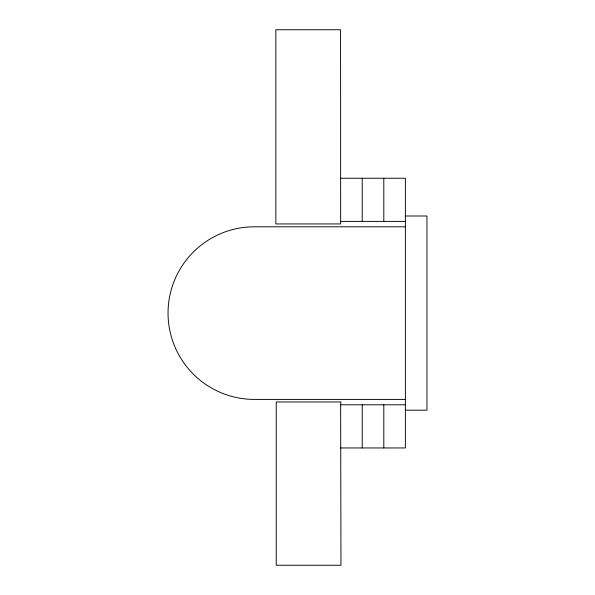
<?xml version="1.0" encoding="UTF-8"?>
<svg xmlns="http://www.w3.org/2000/svg" width="595" height="595" viewBox="0 0 595 595"><rect width="100%" height="100%" fill="white"/><g stroke="black" fill="none" stroke-linecap="round" stroke-linejoin="round"><path stroke-width="0.89" d="M340.652 221.4L340.585 223.943L275.857 223.943L275.857 29.75L340.585 29.75L340.652 221.4L405.381 221.4M340.652 404.801L340.965 401.96L276.236 401.96L276.236 565.25L340.965 565.25L340.652 404.801L405.381 404.801M340.652 178.247L405.381 178.247L405.381 447.953L340.652 447.953M405.381 216L426.957 216L426.957 410.193L405.381 410.193M405.381 226.792L254.348 226.792A86.305 86.305 0 0 0 168.043 313.096A86.305 86.305 0 0 0 254.348 399.409L405.381 399.409M383.805 178.247L383.805 221.4M383.805 404.801L383.805 447.953M362.229 178.247L362.229 221.4M362.229 404.801L362.229 447.953"/></g></svg>
